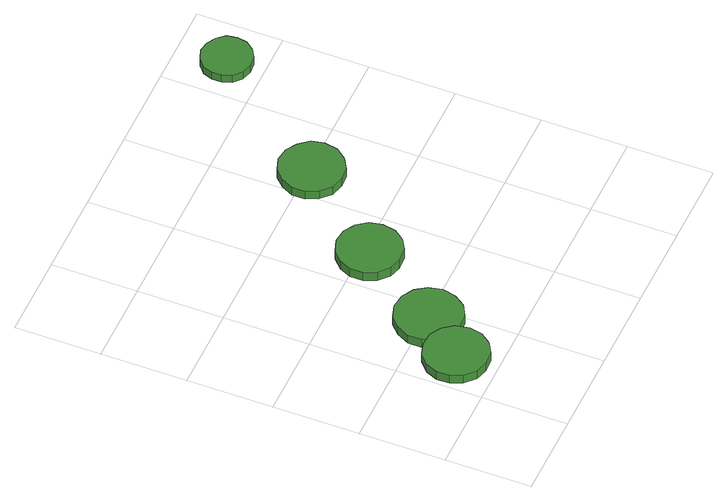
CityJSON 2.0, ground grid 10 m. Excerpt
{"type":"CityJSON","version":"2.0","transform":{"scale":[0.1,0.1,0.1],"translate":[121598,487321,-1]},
"CityObjects":{
"tree1":{"type":"SolitaryVegetationObject","attributes":{"function":"something"},"geometry":[{"type":"MultiSurface","lod":"1","boundaries":[[[0,1,2,3,4,5,6,7,8,9,10,11,12,13,14]],[[15,16,17,18,19,20,21,22,23,24,25,26,27,28,29]],[[0,29,28,1]],[[1,28,27,2]],[[2,27,26,3]],[[3,26,25,4]],[[4,25,24,5]],[[5,24,23,6]],[[6,23,22,7]],[[7,22,21,8]],[[8,21,20,9]],[[9,20,19,10]],[[10,19,18,11]],[[11,18,17,12]],[[12,17,16,13]],[[13,16,15,14]],[[14,15,29,0]]]}]},
"tree2":{"type":"SolitaryVegetationObject","attributes":{"function":"something"},"geometry":[{"type":"MultiSurface","lod":"1","boundaries":[[[30,31,32,33,34,35,36,37,38,39,40,41,42,43,44]],[[45,46,47,48,49,50,51,52,53,54,55,56,57,58,59]],[[30,59,58,31]],[[31,58,57,32]],[[32,57,56,33]],[[33,56,55,34]],[[34,55,54,35]],[[35,54,53,36]],[[36,53,52,37]],[[37,52,51,38]],[[38,51,50,39]],[[39,50,49,40]],[[40,49,48,41]],[[41,48,47,42]],[[42,47,46,43]],[[43,46,45,44]],[[44,45,59,30]]]}]},
"tree3":{"type":"SolitaryVegetationObject","attributes":{"function":"something"},"geometry":[{"type":"MultiSurface","lod":"1","boundaries":[[[60,61,62,63,64,65,66,67,68,69,70,71,72,73,74]],[[75,76,77,78,79,80,81,82,83,84,85,86,87,88,89]],[[60,89,88,61]],[[61,88,87,62]],[[62,87,86,63]],[[63,86,85,64]],[[64,85,84,65]],[[65,84,83,66]],[[66,83,82,67]],[[67,82,81,68]],[[68,81,80,69]],[[69,80,79,70]],[[70,79,78,71]],[[71,78,77,72]],[[72,77,76,73]],[[73,76,75,74]],[[74,75,89,60]]]}]},
"tree4":{"type":"SolitaryVegetationObject","attributes":{"function":"something"},"geometry":[{"type":"MultiSurface","lod":"1","boundaries":[[[90,91,92,93,94,95,96,97,98,99,100,101,102,103,104]],[[105,106,107,108,109,110,111,112,113,114,115,116,117,118,119]],[[90,119,118,91]],[[91,118,117,92]],[[92,117,116,93]],[[93,116,115,94]],[[94,115,114,95]],[[95,114,113,96]],[[96,113,112,97]],[[97,112,111,98]],[[98,111,110,99]],[[99,110,109,100]],[[100,109,108,101]],[[101,108,107,102]],[[102,107,106,103]],[[103,106,105,104]],[[104,105,119,90]]]}]},
"tree5":{"type":"SolitaryVegetationObject","attributes":{"function":"something"},"geometry":[{"type":"MultiSurface","lod":"1","boundaries":[[[120,121,122,123,124,125,126,127,128,129,130,131,132,133,134]],[[135,136,137,138,139,140,141,142,143,144,145,146,147,148,149]],[[120,149,148,121]],[[121,148,147,122]],[[122,147,146,123]],[[123,146,145,124]],[[124,145,144,125]],[[125,144,143,126]],[[126,143,142,127]],[[127,142,141,128]],[[128,141,140,129]],[[129,140,139,130]],[[130,139,138,131]],[[131,138,137,132]],[[132,137,136,133]],[[133,136,135,134]],[[134,135,149,120]]]}]}
},
"vertices":[
[74,45,25],[71,61,25],[62,73,25],[49,81,25],[33,82,25],[19,78,25],[7,67,25],[1,53,25],[1,38,25],[7,24,25],[19,13,25],[33,9,25],[49,10,25],[62,18,25],[71,30,25],[71,30,13],[62,18,13],[49,10,13],[33,9,13],[19,13,13],[7,24,13],[1,38,13],[1,53,13],[7,67,13],[19,78,13],[33,82,13],[49,81,13],[62,73,13],[71,61,13],[74,45,13],
[116,94,24],[112,110,24],[103,123,24],[89,131,24],[73,133,24],[58,128,24],[46,117,24],[39,102,24],[39,86,24],[46,71,24],[58,61,24],[73,56,24],[89,57,24],[103,65,24],[112,78,24],[112,78,12],[103,65,12],[89,57,12],[73,56,12],[58,61,12],[46,71,12],[39,86,12],[39,102,12],[46,117,12],[58,128,12],[73,133,12],[89,131,12],[103,123,12],[112,110,12],[116,94,12],
[182,192,20],[179,207,20],[170,219,20],[157,227,20],[141,229,20],[127,224,20],[115,213,20],[109,199,20],[109,184,20],[115,170,20],[127,159,20],[141,155,20],[157,156,20],[170,164,20],[179,176,20],[179,176,7],[170,164,7],[157,156,7],[141,155,7],[127,159,7],[115,170,7],[109,184,7],[109,199,7],[115,213,7],[127,224,7],[141,229,7],[157,227,7],[170,219,7],[179,207,7],[182,192,7],
[269,296,19],[266,311,19],[256,323,19],[243,331,19],[228,333,19],[213,328,19],[202,317,19],[195,303,19],[195,288,19],[202,274,19],[213,263,19],[228,259,19],[243,260,19],[256,268,19],[266,280,19],[266,280,7],[256,268,7],[243,260,7],[228,259,7],[213,263,7],[202,274,7],[195,288,7],[195,303,7],[202,317,7],[213,328,7],[228,333,7],[243,331,7],[256,323,7],[266,311,7],[269,296,7],
[376,443,18],[374,455,18],[366,464,18],[356,470,18],[344,472,18],[332,468,18],[323,460,18],[319,449,18],[319,437,18],[323,426,18],[332,418,18],[344,414,18],[356,415,18],[366,421,18],[374,431,18],[374,431,7],[366,421,7],[356,415,7],[344,414,7],[332,418,7],[323,426,7],[319,437,7],[319,449,7],[323,460,7],[332,468,7],[344,472,7],[356,470,7],[366,464,7],[374,455,7],[376,443,7]
]}
